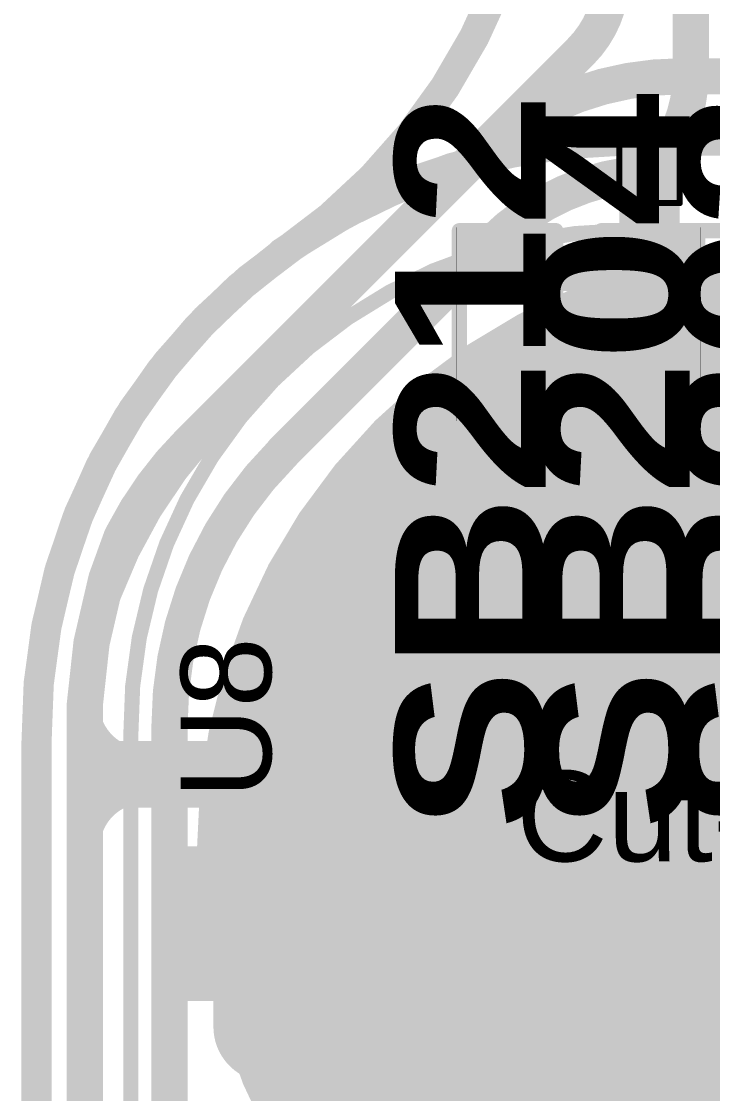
# Model space of a CAD drawing. Header units: inches. Extents: x -17 to 443, y -40 to 218.
# Drawn here: x 179.04 to 184.86, y 21.54 to 30.56 of the extents above; entities that cross this region are included whole.
import ezdxf

# ---------------------------------------------------------------- set-up
doc = ezdxf.new("R2010")
doc.units = ezdxf.units.IN
for name, color, linetype in [('Board Outline', 216, 'Continuous'), ('Bottom Layer', 5, 'Continuous'), ('Bottom Overlay', 54, 'Continuous'), ('Bottom Paste', 16, 'Continuous'), ('Bottom Solder', 6, 'Continuous'), ('Drill Drawing', 1, 'Continuous'), ('Fabrication', 76, 'Continuous'), ('Top Layer', 1, 'Continuous'), ('Top Overlay', 2, 'Continuous'), ('Top Paste', 8, 'Continuous'), ('Top Solder', 216, 'Continuous'), ('Via Holes', 16, 'Continuous')]:
    doc.layers.add(name, color=color, linetype=linetype)
doc.styles.add('Arial', font='', dxfattribs={"height": 0.2})
doc.styles.add('Arial Black_Bold', font='', dxfattribs={"height": 0.2})
doc.styles.get('Arial').set_extended_font_data('Arial')
doc.styles.get('Arial Black_Bold').set_extended_font_data('Arial Black', bold=True)

# ---------------------------------------------------------------- blocks, each defined once
blk = doc.blocks.new('SEMG_PAD_B_22')
at = {"layer": 'Bottom Layer'}
h = blk.add_hatch(color=5, dxfattribs=at)
edge = h.paths.add_edge_path()
edge.add_arc((2.794e-05, -9.98718602), 5.00000016, 0, 360)
at = {"layer": 'Bottom Paste'}
h = blk.add_hatch(color=16, dxfattribs=at)
edge = h.paths.add_edge_path()
edge.add_arc((2.794e-05, -9.98718602), 5.00000016, 0, 360)
at = {"layer": 'Bottom Solder'}
h = blk.add_hatch(color=6, dxfattribs=at)
edge = h.paths.add_edge_path()
edge.add_arc((2.794e-05, -9.98718602), 5.10160016, 0, 360)
at = {"layer": 'Bottom Overlay', "const_width": 0.127}
for points in [[(5.683262699999999, 10.96579468), (5.683262699999999, -10.96562958)], [(1.53071576, -15.21263658), (-1.53065988, -15.21263658)]]:
    blk.add_lwpolyline(points, dxfattribs=at)
blk.add_lwpolyline([(5.683262699999999, -10.9657134, -0.4142135623730934), (1.53071576, -15.21263658)], format="xyb", dxfattribs=at)
at = {"layer": 'Bottom Overlay', "const_width": 0.0635}
for points in [[(5.6515127, -10.96562958, 1), (5.715012699999999, -10.96562958, 1)], [(5.6515127, -10.9657134, 1), (5.715012699999999, -10.9657134, 1)], [(1.49896576, -15.21263658, 1), (1.56246576, -15.21263658, 1)], [(1.49896576, -15.21263658, 1), (1.56246576, -15.21263658, 1)]]:
    blk.add_lwpolyline(points, format="xyb", close=True, dxfattribs=at)
blk = doc.blocks.new('S______B______0402_56')
at = {"layer": 'Top Layer'}
for points in [[(-0.6985, -0.3175), (-0.6985, 0.3174999999999999), (-0.2413000000000001, 0.3175), (-0.2412999999999999, -0.3174999999999999)], [(0.2413000000000001, -0.3175), (0.2412999999999999, 0.3174999999999999), (0.6985, 0.3175), (0.6985, -0.3174999999999999)]]:
    blk.add_hatch(color=1, dxfattribs=at).paths.add_polyline_path(points)
at = {"layer": 'Top Paste'}
for points in [[(-0.6985, -0.3175), (-0.6985, 0.3174999999999999), (-0.2413000000000001, 0.3175), (-0.2412999999999999, -0.3174999999999999)], [(0.2413000000000001, -0.3175), (0.2412999999999999, 0.3174999999999999), (0.6985, 0.3175), (0.6985, -0.3174999999999999)]]:
    blk.add_hatch(color=8, dxfattribs=at).paths.add_polyline_path(points)
at = {"layer": 'Top Solder'}
for points in [[(-0.75350116, -0.3725011600000001), (-0.75350116, 0.3725011599999999), (-0.18629884, 0.3725011600000001), (-0.1862988399999999, -0.3725011599999999)], [(0.18629884, -0.3725011600000001), (0.1862988399999999, 0.3725011599999999), (0.75350116, 0.3725011600000001), (0.75350116, -0.3725011599999999)]]:
    blk.add_hatch(color=216, dxfattribs=at).paths.add_polyline_path(points)
at = {"layer": 'Top Overlay'}
for points, const_width in [([(0.7874, 0.4064), (-0.7874, 0.4064)], 0.127), ([(-0.7874, -0.40639746), (-0.7874, 0.4064)], 0.127), ([(0.78740254, -0.40640254), (0.7874, 0.4064)], 0.127), ([(0.78740254, -0.40640254), (-0.7874, -0.40639746)], 0.127), ([(0.8128, -0.4317974599999999), (-0.8128, -0.4317974599999999)], 0.0032258)]:
    blk.add_lwpolyline(points, dxfattribs=dict(at, const_width=const_width))
for points, const_width in [([(-0.8191499999999999, 0.4064, 1), (-0.7556499999999999, 0.4064, 1)], 0.0635), ([(-0.8191499999999999, 0.4064, 1), (-0.7556499999999999, 0.4064, 1)], 0.0635), ([(0.7556499999999999, 0.4064, 1), (0.8191499999999999, 0.4064, 1)], 0.0635), ([(0.7556499999999999, 0.4064, 1), (0.8191499999999999, 0.4064, 1)], 0.0635), ([(-0.8191499999999999, -0.40639746, 1), (-0.7556499999999999, -0.40639746, 1)], 0.0635), ([(-0.8191499999999999, -0.40639746, 1), (-0.7556499999999999, -0.40639746, 1)], 0.0635), ([(0.75565254, -0.40640254, 1), (0.8191525399999998, -0.40640254, 1)], 0.0635), ([(0.75565254, -0.40640254, 1), (0.8191525399999998, -0.40640254, 1)], 0.0635), ([(-0.81360518, -0.4317974599999999, 1), (-0.8119948199999999, -0.4317974599999999, 1)], 0.0016129), ([(0.8119948199999999, -0.4317974599999999, 1), (0.81360518, -0.4317974599999999, 1)], 0.0016129)]:
    blk.add_lwpolyline(points, format="xyb", close=True, dxfattribs=dict(at, const_width=const_width))
blk = doc.blocks.new('SOT_23_5_81')
at = {"layer": 'Top Layer'}
for points in [[(-1.85000011, 1.25000004), (-0.74999977, 1.25000004), (-0.74999977, 0.65000124), (-1.85000011, 0.65000124)], [(0.74999977, 1.25000004), (1.85000011, 1.25000004), (1.85000011, 0.65000124), (0.74999977, 0.65000124)], [(-1.85000011, 0.2999994), (-0.74999977, 0.2999994), (-0.74999977, -0.2999994), (-1.85000011, -0.2999994)], [(-1.85000011, -0.65000124), (-0.74999977, -0.65000124), (-0.74999977, -1.25000004), (-1.85000011, -1.25000004)], [(0.74999977, -0.65000124), (1.85000011, -0.65000124), (1.85000011, -1.25000004), (0.74999977, -1.25000004)]]:
    blk.add_hatch(color=1, dxfattribs=at).paths.add_polyline_path(points)
at = {"layer": 'Top Paste'}
for points in [[(-1.85000011, 1.25000004), (-0.74999977, 1.25000004), (-0.74999977, 0.65000124), (-1.85000011, 0.65000124)], [(0.74999977, 1.25000004), (1.85000011, 1.25000004), (1.85000011, 0.65000124), (0.74999977, 0.65000124)], [(-1.85000011, 0.2999994), (-0.74999977, 0.2999994), (-0.74999977, -0.2999994), (-1.85000011, -0.2999994)], [(-1.85000011, -0.65000124), (-0.74999977, -0.65000124), (-0.74999977, -1.25000004), (-1.85000011, -1.25000004)], [(0.74999977, -0.65000124), (1.85000011, -0.65000124), (1.85000011, -1.25000004), (0.74999977, -1.25000004)]]:
    blk.add_hatch(color=8, dxfattribs=at).paths.add_polyline_path(points)
at = {"layer": 'Top Solder'}
for points in [[(-1.95160011, 1.35160004), (-0.6483997699999999, 1.35160004), (-0.6483997699999999, 0.54840124), (-1.95160011, 0.54840124)], [(0.6483997699999999, 1.35160004), (1.95160011, 1.35160004), (1.95160011, 0.54840124), (0.6483997699999999, 0.54840124)], [(-1.95160011, 0.4015993999999999), (-0.6483997699999999, 0.4015993999999999), (-0.6483997699999999, -0.4015993999999999), (-1.95160011, -0.4015993999999999)], [(-1.95160011, -0.54840124), (-0.6483997699999999, -0.54840124), (-0.6483997699999999, -1.35160004), (-1.95160011, -1.35160004)], [(0.6483997699999999, -0.54840124), (1.95160011, -0.54840124), (1.95160011, -1.35160004), (0.6483997699999999, -1.35160004)]]:
    blk.add_hatch(color=216, dxfattribs=at).paths.add_polyline_path(points)
at = {"layer": 'Top Overlay', "const_width": 0.127}
for points in [[(-0.87900256, 1.4986), (-0.87900256, 1.3986002)], [(-0.87900256, 1.4986), (0.8735949, 1.4986)], [(0.8735949, 1.4986), (0.8735974400000001, 1.3986002)], [(-2.1336, 1.0668), (-2.1336, 0.8128)], [(-2.1336, 1.0668), (-2.0066, 0.9397999999999999)], [(-2.0066, 0.9397999999999999), (-2.1336, 0.8128)], [(0.88000078, 0.43999912), (0.8800033199999999, -0.41800018)], [(-0.87900256, -1.3986002), (-0.87900256, -1.4986)], [(0.8735974400000001, -1.3986002), (0.8735949, -1.4986)], [(-0.87900256, -1.4986), (0.8735949, -1.4986)]]:
    blk.add_lwpolyline(points, dxfattribs=at)
at = {"layer": 'Top Overlay', "const_width": 0.0635}
for points in [[(-0.9107525599999998, 1.4986, 1), (-0.8472525599999999, 1.4986, 1)], [(-0.9107525599999998, 1.4986, 1), (-0.8472525599999999, 1.4986, 1)], [(0.8418448999999999, 1.4986, 1), (0.9053449, 1.4986, 1)], [(0.8418448999999999, 1.4986, 1), (0.9053449, 1.4986, 1)], [(-0.9107525599999998, 1.3986002, 1), (-0.8472525599999999, 1.3986002, 1)], [(0.84184744, 1.3986002, 1), (0.9053474399999999, 1.3986002, 1)], [(-2.16535, 1.0668, 1), (-2.10185, 1.0668, 1)], [(-2.16535, 1.0668, 1), (-2.10185, 1.0668, 1)], [(-2.03835, 0.9397999999999999, 1), (-1.97485, 0.9397999999999999, 1)], [(-2.03835, 0.9397999999999999, 1), (-1.97485, 0.9397999999999999, 1)], [(-2.16535, 0.8128, 1), (-2.10185, 0.8128, 1)], [(-2.16535, 0.8128, 1), (-2.10185, 0.8128, 1)], [(0.84825078, 0.43999912, 1), (0.91175078, 0.43999912, 1)], [(0.8482533200000001, -0.41800018, 1), (0.9117533199999999, -0.41800018, 1)], [(-0.9107525599999998, -1.3986002, 1), (-0.8472525599999999, -1.3986002, 1)], [(0.84184744, -1.3986002, 1), (0.9053474399999999, -1.3986002, 1)], [(-0.9107525599999998, -1.4986, 1), (-0.8472525599999999, -1.4986, 1)], [(-0.9107525599999998, -1.4986, 1), (-0.8472525599999999, -1.4986, 1)], [(0.8418448999999999, -1.4986, 1), (0.9053449, -1.4986, 1)], [(0.8418448999999999, -1.4986, 1), (0.9053449, -1.4986, 1)]]:
    blk.add_lwpolyline(points, format="xyb", close=True, dxfattribs=at)
blk = doc.blocks.new('S______B______0402_133')
at = {"layer": 'Top Layer'}
for points in [[(-0.6985, -0.3175), (-0.6985, 0.3175), (-0.2412999999999999, 0.3175), (-0.2413, -0.3175)], [(0.2412999999999999, -0.3175), (0.2413, 0.3175), (0.6985, 0.3175), (0.6985, -0.3175)]]:
    blk.add_hatch(color=1, dxfattribs=at).paths.add_polyline_path(points)
at = {"layer": 'Top Paste'}
for points in [[(-0.6985, -0.3175), (-0.6985, 0.3175), (-0.2412999999999999, 0.3175), (-0.2413, -0.3175)], [(0.2412999999999999, -0.3175), (0.2413, 0.3175), (0.6985, 0.3175), (0.6985, -0.3175)]]:
    blk.add_hatch(color=8, dxfattribs=at).paths.add_polyline_path(points)
at = {"layer": 'Top Solder'}
for points in [[(-0.75350116, -0.37250116), (-0.75350116, 0.37250116), (-0.1862988399999999, 0.37250116), (-0.18629884, -0.37250116)], [(0.1862988399999999, -0.37250116), (0.18629884, 0.37250116), (0.75350116, 0.37250116), (0.75350116, -0.37250116)]]:
    blk.add_hatch(color=216, dxfattribs=at).paths.add_polyline_path(points)
at = {"layer": 'Top Overlay'}
for points, const_width in [([(-0.7874, 0.4064), (0.7874, 0.4064)], 0.127), ([(-0.7874, 0.4064), (-0.7874, -0.4064)], 0.127), ([(0.7874, 0.4064), (0.7874, -0.4064)], 0.127), ([(-0.7874, -0.4064), (0.7874, -0.4064)], 0.127), ([(-0.8128, -0.4318), (0.8128, -0.4318)], 0.0032258)]:
    blk.add_lwpolyline(points, dxfattribs=dict(at, const_width=const_width))
for points, const_width in [([(-0.8191499999999999, 0.4064, 1), (-0.7556499999999999, 0.4064, 1)], 0.0635), ([(-0.8191499999999999, 0.4064, 1), (-0.7556499999999999, 0.4064, 1)], 0.0635), ([(0.7556499999999999, 0.4064, 1), (0.8191499999999999, 0.4064, 1)], 0.0635), ([(0.7556499999999999, 0.4064, 1), (0.8191499999999999, 0.4064, 1)], 0.0635), ([(-0.8191499999999999, -0.4064, 1), (-0.7556499999999999, -0.4064, 1)], 0.0635), ([(-0.8191499999999999, -0.4064, 1), (-0.7556499999999999, -0.4064, 1)], 0.0635), ([(0.7556499999999999, -0.4064, 1), (0.8191499999999999, -0.4064, 1)], 0.0635), ([(0.7556499999999999, -0.4064, 1), (0.8191499999999999, -0.4064, 1)], 0.0635), ([(-0.81360518, -0.4318, 1), (-0.8119948199999999, -0.4318, 1)], 0.0016129), ([(0.8119948199999999, -0.4318, 1), (0.81360518, -0.4318, 1)], 0.0016129)]:
    blk.add_lwpolyline(points, format="xyb", close=True, dxfattribs=dict(at, const_width=const_width))
blk = doc.blocks.new('C___0603_249')
at = {"layer": 'Top Layer'}
for points in [[(-0.3809999999999999, 0.4445), (-0.3809999999999999, -0.4445), (-1.143, -0.4445), (-1.143, 0.4445)], [(1.143, 0.4445), (1.143, -0.4445), (0.3809999999999999, -0.4445), (0.3809999999999999, 0.4445)]]:
    blk.add_hatch(color=1, dxfattribs=at).paths.add_polyline_path(points)
at = {"layer": 'Top Paste'}
for points in [[(-0.3809999999999999, 0.4445), (-0.3809999999999999, -0.4445), (-1.143, -0.4445), (-1.143, 0.4445)], [(1.143, 0.4445), (1.143, -0.4445), (0.3809999999999999, -0.4445), (0.3809999999999999, 0.4445)]]:
    blk.add_hatch(color=8, dxfattribs=at).paths.add_polyline_path(points)
at = {"layer": 'Top Solder'}
for points in [[(-0.3210001199999999, 0.50449988), (-0.3210001199999999, -0.50449988), (-1.20299988, -0.50449988), (-1.20299988, 0.50449988)], [(1.20299988, 0.50449988), (1.20299988, -0.50449988), (0.3210001199999999, -0.50449988), (0.3210001199999999, 0.50449988)]]:
    blk.add_hatch(color=216, dxfattribs=at).paths.add_polyline_path(points)
at = {"layer": 'Top Overlay', "const_width": 0.127}
for points in [[(-0.4571999999999999, 0.5334), (-1.2446, 0.5334)], [(-1.2446, -0.5334), (-1.2446, 0.5334)], [(1.2446, 0.5334), (0.4571999999999999, 0.5334)], [(1.2446, -0.5334), (1.2446, 0.5334)], [(-0.4571999999999999, -0.5334), (-1.2446, -0.5334)], [(1.2446, -0.5334), (0.4571999999999999, -0.5334)]]:
    blk.add_lwpolyline(points, dxfattribs=at)
at = {"layer": 'Top Overlay', "const_width": 0.0635}
for points in [[(-1.27635, 0.5334, 1), (-1.21285, 0.5334, 1)], [(-1.27635, 0.5334, 1), (-1.21285, 0.5334, 1)], [(-0.4889499999999999, 0.5334, 1), (-0.42545, 0.5334, 1)], [(0.42545, 0.5334, 1), (0.4889499999999999, 0.5334, 1)], [(1.21285, 0.5334, 1), (1.27635, 0.5334, 1)], [(1.21285, 0.5334, 1), (1.27635, 0.5334, 1)], [(-1.27635, -0.5334, 1), (-1.21285, -0.5334, 1)], [(-1.27635, -0.5334, 1), (-1.21285, -0.5334, 1)], [(-0.4889499999999999, -0.5334, 1), (-0.42545, -0.5334, 1)], [(0.42545, -0.5334, 1), (0.4889499999999999, -0.5334, 1)], [(1.21285, -0.5334, 1), (1.27635, -0.5334, 1)], [(1.21285, -0.5334, 1), (1.27635, -0.5334, 1)]]:
    blk.add_lwpolyline(points, format="xyb", close=True, dxfattribs=at)

msp = doc.modelspace()

# ---------------------------------------------------------------- hatches: boundary and pattern name
at = {"layer": 'Bottom Layer'}
h = msp.add_hatch(color=5, dxfattribs=at)
edge = h.paths.add_edge_path()
edge.add_arc((184.33071592, 29.28749794), 0.2999994, 0, 360)
at = {"layer": 'Top Layer'}
h = msp.add_hatch(color=1, dxfattribs=at)
edge = h.paths.add_edge_path()
edge.add_arc((184.33071592, 29.28749794), 0.2999994, 0, 360)
for points in [[(179.69641734, 23.94310934), (182.85495814, 23.94310934), (182.85495814, 24.50404294), (179.69641734, 24.50404294)], [(182.4100365, 22.41749644), (183.3884191, 22.41749644), (183.3884191, 24.17687316), (182.4100365, 24.17687316)]]:
    msp.add_hatch(color=1, dxfattribs=at).paths.add_polyline_path(points)
at = {"layer": 'Via Holes'}
h = msp.add_hatch(color=7, dxfattribs=at)
edge = h.paths.add_edge_path()
edge.add_arc((184.33071592, 29.28749794), 0.1499997, 0, 360)

# ---------------------------------------------------------------- linework, layer by layer
at = {"layer": 'Board Outline', "const_width": 0.127}
for points in [[(183.41629306, 32.79240076, -0.2500687460615742), (181.24771726, 28.61525138)], [(179.16851644, 24.50404294, -0.2441754300213252), (181.24624406, 28.61729608)]]:
    msp.add_lwpolyline(points, format="xyb", dxfattribs=at)
at = {"layer": 'Board Outline', "const_width": 0.0635}
for points in [[(181.21449406, 28.61729608, 1), (181.27799406, 28.61729608, 1)], [(181.21596726, 28.61525138, 1), (181.27946726, 28.61525138, 1)], [(179.13676644, 24.50404294, 1), (179.20026644, 24.50404294, 1)], [(179.13676644, 24.50404294, 1), (179.20026644, 24.50404294, 1)]]:
    msp.add_lwpolyline(points, format="xyb", close=True, dxfattribs=at)
at = {"layer": 'Board Outline', "const_width": 0.127}
msp.add_lwpolyline([(179.16835642, 2.64838688), (179.16851644, 24.50404294)], dxfattribs=at)
at = {"layer": 'Bottom Layer', "const_width": 0.3048}
for points in [[(184.67707286, 30.12367864), (184.67707286, 52.65259218)], [(183.10996906, 29.66875956), (183.7503056, 30.3090961)], [(180.46053824, 27.01933128), (183.10996906, 29.66875956)], [(181.24002868, 26.9324709), (183.00739878, 28.699841)], [(179.75601336, 25.86770036), (179.88371694, 26.2197342)], [(179.88371694, 26.21973674), (179.88372202, 26.21974944)], [(179.88371694, 26.2197342), (179.88371948, 26.21974182)], [(179.88371694, 26.2197342), (179.88371694, 26.21973674)], [(179.63141366, 25.33132856), (179.75601336, 25.86770036)], [(179.57490374, 24.81259452), (179.63141366, 25.33132856)], [(179.57490374, 16.76696672), (179.57490374, 24.81259452)], [(180.28778776, 24.63184304), (180.2877903, 24.63008282)], [(180.2877903, 19.22759426), (180.2877903, 24.63008282)]]:
    msp.add_lwpolyline(points, dxfattribs=at)
for points in [[(184.01100104, 30.93847, -0.1986519672604135), (183.75093552, 30.30972602)], [(183.75093552, 30.30972602, -0.0002505017111884), (183.7503056, 30.3090961)], [(184.67707286, 30.12367864, -0.1989122940299104), (184.33071592, 29.28749794)], [(183.00739878, 28.699841, -0.1858357032481405), (184.33071592, 29.28749794)], [(179.89237326, 26.23688174, -0.0787739673636043), (180.46000484, 27.01879788)], [(180.46000484, 27.01879788, -6.11201033476e-05), (180.46053824, 27.01933128)], [(180.28778776, 24.63184304, -0.1989795431283382), (181.24002868, 26.92990804)], [(179.88372456, 26.21974944, -0.0015550811908694), (179.89237326, 26.23688174)]]:
    msp.add_lwpolyline(points, format="xyb", dxfattribs=at)
at = {"layer": 'Bottom Layer', "const_width": 0.1524}
for points in [[(183.6741056, 30.3090961, 1), (183.8265056, 30.3090961, 1)], [(183.6741056, 30.3090961, 1), (183.8265056, 30.3090961, 1)], [(183.67473552, 30.30972602, 1), (183.82713552, 30.30972602, 1)], [(183.67473552, 30.30972602, 1), (183.82713552, 30.30972602, 1)], [(184.60087286, 30.12367864, 1), (184.75327286, 30.12367864, 1)], [(184.60087286, 30.12367864, 1), (184.75327286, 30.12367864, 1)], [(183.03376906, 29.66875956, 1), (183.18616906, 29.66875956, 1)], [(183.03376906, 29.66875956, 1), (183.18616906, 29.66875956, 1)], [(184.25451592, 29.28749794, 1), (184.40691592, 29.28749794, 1)], [(184.25451592, 29.28749794, 1), (184.40691592, 29.28749794, 1)], [(182.93119878, 28.699841, 1), (183.08359878, 28.699841, 1)], [(182.93119878, 28.699841, 1), (183.08359878, 28.699841, 1)], [(180.38380484, 27.01879788, 1), (180.53620484, 27.01879788, 1)], [(180.38380484, 27.01879788, 1), (180.53620484, 27.01879788, 1)], [(180.38433824, 27.01933128, 1), (180.53673824, 27.01933128, 1)], [(180.38433824, 27.01933128, 1), (180.53673824, 27.01933128, 1)], [(181.16382868, 26.9324709, 1), (181.31622868, 26.9324709, 1)], [(181.16382868, 26.92990804, 1), (181.31622868, 26.92990804, 1)], [(179.80751694, 26.21973674, 1), (179.95991694, 26.21973674, 1)], [(179.80751694, 26.21973674, 1), (179.95991694, 26.21973674, 1)], [(179.80751694, 26.2197342, 1), (179.95991694, 26.2197342, 1)], [(179.80751694, 26.2197342, 1), (179.95991694, 26.2197342, 1)], [(179.80751694, 26.2197342, 1), (179.95991694, 26.2197342, 1)], [(179.80751948, 26.21974182, 1), (179.95991948, 26.21974182, 1)], [(179.80752202, 26.21974944, 1), (179.95992202, 26.21974944, 1)], [(179.80752456, 26.21974944, 1), (179.95992456, 26.21974944, 1)], [(179.81617326, 26.23688174, 1), (179.96857326, 26.23688174, 1)], [(179.81617326, 26.23688174, 1), (179.96857326, 26.23688174, 1)], [(179.67981336, 25.86770036, 1), (179.83221336, 25.86770036, 1)], [(179.67981336, 25.86770036, 1), (179.83221336, 25.86770036, 1)], [(179.55521366, 25.33132856, 1), (179.70761366, 25.33132856, 1)], [(179.55521366, 25.33132856, 1), (179.70761366, 25.33132856, 1)], [(179.49870374, 24.81259452, 1), (179.65110374, 24.81259452, 1)], [(179.49870374, 24.81259452, 1), (179.65110374, 24.81259452, 1)], [(180.21158776, 24.63184304, 1), (180.36398776, 24.63184304, 1)], [(180.21158776, 24.63184304, 1), (180.36398776, 24.63184304, 1)], [(180.2115903, 24.63008282, 1), (180.3639903, 24.63008282, 1)], [(180.2115903, 24.63008282, 1), (180.3639903, 24.63008282, 1)]]:
    msp.add_lwpolyline(points, format="xyb", close=True, dxfattribs=at)
at = {"layer": 'Drill Drawing', "const_width": 0.0508}
for points in [[(184.07671592, 29.54149794), (184.58471592, 29.54149794)], [(184.07671592, 29.03349794), (184.07671592, 29.54149794)], [(184.58471592, 29.03349794), (184.58471592, 29.54149794)], [(184.07671592, 29.03349794), (184.58471592, 29.03349794)]]:
    msp.add_lwpolyline(points, dxfattribs=at)
at = {"layer": 'Drill Drawing', "const_width": 0.0254}
for points in [[(184.06401592, 29.54149794, 1), (184.08941592, 29.54149794, 1)], [(184.06401592, 29.54149794, 1), (184.08941592, 29.54149794, 1)], [(184.57201592, 29.54149794, 1), (184.59741592, 29.54149794, 1)], [(184.57201592, 29.54149794, 1), (184.59741592, 29.54149794, 1)], [(184.06401592, 29.03349794, 1), (184.08941592, 29.03349794, 1)], [(184.06401592, 29.03349794, 1), (184.08941592, 29.03349794, 1)], [(184.57201592, 29.03349794, 1), (184.59741592, 29.03349794, 1)], [(184.57201592, 29.03349794, 1), (184.59741592, 29.03349794, 1)]]:
    msp.add_lwpolyline(points, format="xyb", close=True, dxfattribs=at)
at = {"layer": 'Fabrication', "const_width": 0.254}
for points in [[(183.41629306, 32.79240076, -0.2500687460615742), (181.24771726, 28.61525138)], [(179.16832086, 24.50397436, -0.414213562373093), (184.11182888, 29.55983674)], [(181.2388552, 28.61523868, -0.1546127337349249), (184.1074677, 29.5596056)], [(179.16851644, 24.50404294, -0.2441754300213252), (181.24624406, 28.61729608)]]:
    msp.add_lwpolyline(points, format="xyb", dxfattribs=at)
for points in [[(184.1074677, 29.5596056), (187.18682146, 29.5596056)], [(184.11182888, 29.55983674), (187.19118264, 29.55983674)], [(179.16835642, 2.64838688), (179.16851644, 24.50404294)]]:
    msp.add_lwpolyline(points, dxfattribs=at)
at = {"layer": 'Fabrication'}
for points, const_width in [([(184.0439677, 29.5596056, 1), (184.1709677, 29.5596056, 1)], 0.127), ([(184.0439677, 29.5596056, 1), (184.1709677, 29.5596056, 1)], 0.127), ([(184.04832888, 29.55983674, 1), (184.17532888, 29.55983674, 1)], 0.127), ([(184.04832888, 29.55983674, 1), (184.17532888, 29.55983674, 1)], 0.127), ([(181.1753552, 28.61523868, 1), (181.3023552, 28.61523868, 1)], 0.127), ([(181.18274406, 28.61729608, 1), (181.30974406, 28.61729608, 1)], 0.127), ([(181.18421726, 28.61525138, 1), (181.31121726, 28.61525138, 1)], 0.127), ([(190.64527784, 23.57619872, 1), (180.64527752, 23.57619872, 1)], 0.254), ([(179.10482086, 24.50397436, 1), (179.23182086, 24.50397436, 1)], 0.127), ([(179.10501644, 24.50404294, 1), (179.23201644, 24.50404294, 1)], 0.127), ([(179.10501644, 24.50404294, 1), (179.23201644, 24.50404294, 1)], 0.127), ([(180.58177752, 23.57619872, 1), (180.70877752, 23.57619872, 1)], 0.127)]:
    msp.add_lwpolyline(points, format="xyb", close=True, dxfattribs=dict(at, const_width=const_width))
at = {"layer": 'Top Layer'}
for points, const_width in [([(182.79755668, 29.35634972, -0.198912367379658), (184.59360846, 30.10029794)], 0.3048), ([(184.33071592, 27.54429848, -0.1989123479952574), (185.04438734, 25.82134282)], 0.3048), ([(179.7313779, 25.75161982, -0.094339771427845), (180.5524837, 27.11127674)], 0.3048), ([(179.72109852, 25.71740094, -0.029330623169967), (179.7313779, 25.75161982)], 0.3048), ([(179.62949342, 25.31371112, -0.029148135961467), (179.63545226, 25.34871486)], 0.3048), ([(183.13334976, 25.05978986, -0.4142135623730951), (182.31256908, 24.23900918)], 0.508), ([(179.57489358, 24.79593212, -0.02713053692276), (179.57668682, 24.82893688)], 0.3048), ([(179.57489358, 24.6403622, -0.002711856999951), (179.57300128, 24.64573684)], 0.3048), ([(179.8250023, 24.3524913, -0.1879201885850134), (179.57489358, 24.6403622)], 0.3048), ([(179.57489358, 24.557863, -0.0010018110796041), (179.57487072, 24.55941494)], 0.3048), ([(179.9620988, 24.17687824, -0.409476215934279), (179.57489358, 24.55786046)], 0.3048), ([(183.05715484, 24.55861738, -0.001001811079604), (183.05713198, 24.55706544)], 0.3048), ([(181.83485858, 24.21244332, -0.0740015221103753), (182.07385988, 24.1768757)], 0.508), ([(182.07385988, 24.1768757, -0.3300938599748834), (182.65563926, 23.39166264)], 0.508), ([(182.66398062, 24.1768757, -0.269513567605686), (183.05713198, 23.94835698)], 0.3048), ([(179.57829718, 23.77967304, -0.190729243625743), (179.8302982, 24.07291858)], 0.3048), ([(182.77632736, 24.12292102, -0.1907292436257429), (183.02832838, 23.82967548)], 0.3048), ([(183.05713198, 23.94835698, -0.1301684832040122), (183.1164359, 23.72442042)], 0.3048), ([(183.1344445, 23.39190648, -0.4142135623730951), (182.7100359, 22.96749788)], 0.508), ([(181.1208341, 21.7859991, -0.4142135623730951), (180.81003462, 22.09679858)], 0.3048)]:
    msp.add_lwpolyline(points, format="xyb", dxfattribs=dict(at, const_width=const_width))
for points, const_width in [([(184.59360846, 30.10029794), (187.45890372, 30.10029794)], 0.3048), ([(184.33071592, 28.56029848), (184.33071592, 29.28749794)], 0.508), ([(180.55248624, 27.11127928), (182.79755668, 29.35634972)], 0.3048), ([(183.1344445, 28.48409848), (184.33071592, 28.48409848)], 0.3809999999999999), ([(183.1344445, 23.39190648), (183.1344445, 27.4958175)], 0.508), ([(183.08459954, 27.41866246), (183.08459954, 27.54429848)], 0.3048), ([(179.63545226, 25.34871486), (179.72075308, 25.71592266)], 0.3048), ([(179.72075308, 25.71592266), (179.72109852, 25.71740094)], 0.3048), ([(183.13334976, 25.05978986), (183.13334976, 25.52091924)], 0.508), ([(179.57668428, 24.82893688), (179.62949342, 25.31371112)], 0.3048), ([(179.57489358, 24.557863), (179.57489358, 24.79716402)], 0.3048), ([(179.57489358, 24.6403622), (179.57489358, 24.79593212)], 0.3048), ([(179.57489358, 24.557863), (179.57489358, 24.6403622)], 0.3048), ([(179.57489358, 24.55786046), (179.57489358, 24.557863)], 0.3048), ([(179.57489358, 23.84043746), (179.57489358, 24.55786046)], 0.3048), ([(183.05713198, 24.5570629), (183.05713198, 24.55706544)], 0.3048), ([(183.05713198, 23.94835698), (183.05713198, 24.5570629)], 0.3048), ([(181.3737292, 24.21244332), (181.83485858, 24.21244332)], 0.508), ([(182.12628294, 24.23900918), (182.31256908, 24.23900918)], 0.508), ([(179.5748377, 16.76696672), (179.57489104, 24.14272032)], 0.3048), ([(179.8556982, 24.12371858), (180.10008938, 24.1840385)], 0.3048), ([(180.10009192, 24.1840385), (181.27568774, 24.1768757)], 0.3048), ([(181.27568774, 24.1768757), (182.07385988, 24.1768757)], 0.3048), ([(182.07385988, 24.1768757), (182.5577248, 24.1768757)], 0.3048), ([(182.53193618, 24.18324094), (182.5577248, 24.1768757)], 0.3048), ([(182.5577248, 24.1768757), (182.63858062, 24.1768757)], 0.3048), ([(182.5577248, 24.1768757), (182.77632736, 24.12292102)], 0.3048), ([(183.05713198, 23.8396399), (183.05713198, 23.94835698)], 0.3048), ([(182.65563926, 23.2053765), (182.65563926, 23.39166264)], 0.508), ([(180.81003462, 22.09679858), (180.81003462, 22.96749788)], 0.3048), ([(181.1208341, 21.7859991), (184.10458988, 21.7859991)], 0.3048)]:
    msp.add_lwpolyline(points, dxfattribs=dict(at, const_width=const_width))
for points, const_width in [([(184.51740846, 30.10029794, 1), (184.66980846, 30.10029794, 1)], 0.1524), ([(184.51740846, 30.10029794, 1), (184.66980846, 30.10029794, 1)], 0.1524), ([(184.20371592, 29.28749794, 1), (184.45771592, 29.28749794, 1)], 0.254), ([(182.72135668, 29.35634972, 1), (182.87375668, 29.35634972, 1)], 0.1524), ([(182.72135668, 29.35634972, 1), (182.87375668, 29.35634972, 1)], 0.1524), ([(184.20371592, 28.56029848, 1), (184.45771592, 28.56029848, 1)], 0.254), ([(183.0391945, 28.48409848, 1), (183.2296945, 28.48409848, 1)], 0.1905), ([(184.23546592, 28.48409848, 1), (184.42596592, 28.48409848, 1)], 0.1905), ([(183.0074445, 27.4958175, 1), (183.2614445, 27.4958175, 1)], 0.254), ([(183.00839954, 27.54429848, 1), (183.16079954, 27.54429848, 1)], 0.1524), ([(184.25451592, 27.54429848, 1), (184.40691592, 27.54429848, 1)], 0.1524), ([(183.00839954, 27.41866246, 1), (183.16079954, 27.41866246, 1)], 0.1524), ([(180.4762837, 27.11127674, 1), (180.6286837, 27.11127674, 1)], 0.1524), ([(180.47628624, 27.11127928, 1), (180.62868624, 27.11127928, 1)], 0.1524), ([(179.64455308, 25.71592266, 1), (179.79695308, 25.71592266, 1)], 0.1524), ([(179.64455308, 25.71592266, 1), (179.79695308, 25.71592266, 1)], 0.1524), ([(179.64489852, 25.71740094, 1), (179.79729852, 25.71740094, 1)], 0.1524), ([(179.64489852, 25.71740094, 1), (179.79729852, 25.71740094, 1)], 0.1524), ([(179.6551779, 25.75161982, 1), (179.8075779, 25.75161982, 1)], 0.1524), ([(179.6551779, 25.75161982, 1), (179.8075779, 25.75161982, 1)], 0.1524), ([(183.00634976, 25.52091924, 1), (183.26034976, 25.52091924, 1)], 0.254), ([(179.55329342, 25.31371112, 1), (179.70569342, 25.31371112, 1)], 0.1524), ([(179.55329342, 25.31371112, 1), (179.70569342, 25.31371112, 1)], 0.1524), ([(179.55925226, 25.34871486, 1), (179.71165226, 25.34871486, 1)], 0.1524), ([(179.55925226, 25.34871486, 1), (179.71165226, 25.34871486, 1)], 0.1524), ([(183.00634976, 25.05978986, 1), (183.26034976, 25.05978986, 1)], 0.254), ([(183.00634976, 25.05978986, 1), (183.26034976, 25.05978986, 1)], 0.254), ([(179.49869358, 24.79716402, 1), (179.65109358, 24.79716402, 1)], 0.1524), ([(179.49869358, 24.79593212, 1), (179.65109358, 24.79593212, 1)], 0.1524), ([(179.49869358, 24.79593212, 1), (179.65109358, 24.79593212, 1)], 0.1524), ([(179.50048428, 24.82893688, 1), (179.65288428, 24.82893688, 1)], 0.1524), ([(179.50048682, 24.82893688, 1), (179.65288682, 24.82893688, 1)], 0.1524), ([(179.49680128, 24.64573684, 1), (179.64920128, 24.64573684, 1)], 0.1524), ([(179.49869358, 24.6403622, 1), (179.65109358, 24.6403622, 1)], 0.1524), ([(179.49869358, 24.6403622, 1), (179.65109358, 24.6403622, 1)], 0.1524), ([(179.49869358, 24.6403622, 1), (179.65109358, 24.6403622, 1)], 0.1524), ([(179.49869358, 24.6403622, 1), (179.65109358, 24.6403622, 1)], 0.1524), ([(179.49867072, 24.55941494, 1), (179.65107072, 24.55941494, 1)], 0.1524), ([(179.49869358, 24.557863, 1), (179.65109358, 24.557863, 1)], 0.1524), ([(179.49869358, 24.557863, 1), (179.65109358, 24.557863, 1)], 0.1524), ([(179.49869358, 24.557863, 1), (179.65109358, 24.557863, 1)], 0.1524), ([(179.49869358, 24.557863, 1), (179.65109358, 24.557863, 1)], 0.1524), ([(179.49869358, 24.55786046, 1), (179.65109358, 24.55786046, 1)], 0.1524), ([(179.49869358, 24.55786046, 1), (179.65109358, 24.55786046, 1)], 0.1524), ([(179.49869358, 24.55786046, 1), (179.65109358, 24.55786046, 1)], 0.1524), ([(182.98093198, 24.55706544, 1), (183.13333198, 24.55706544, 1)], 0.1524), ([(182.98093198, 24.55706544, 1), (183.13333198, 24.55706544, 1)], 0.1524), ([(182.98093198, 24.5570629, 1), (183.13333198, 24.5570629, 1)], 0.1524), ([(182.98093198, 24.5570629, 1), (183.13333198, 24.5570629, 1)], 0.1524), ([(182.98095484, 24.55861738, 1), (183.13335484, 24.55861738, 1)], 0.1524), ([(179.7488023, 24.3524913, 1), (179.9012023, 24.3524913, 1)], 0.1524), ([(181.2467292, 24.21244332, 1), (181.5007292, 24.21244332, 1)], 0.254), ([(181.70785858, 24.21244332, 1), (181.96185858, 24.21244332, 1)], 0.254), ([(181.70785858, 24.21244332, 1), (181.96185858, 24.21244332, 1)], 0.254), ([(181.99928294, 24.23900918, 1), (182.25328294, 24.23900918, 1)], 0.254), ([(182.18556908, 24.23900918, 1), (182.43956908, 24.23900918, 1)], 0.254), ([(182.18556908, 24.23900918, 1), (182.43956908, 24.23900918, 1)], 0.254), ([(181.94685988, 24.1768757, 1), (182.20085988, 24.1768757, 1)], 0.254), ([(181.94685988, 24.1768757, 1), (182.20085988, 24.1768757, 1)], 0.254), ([(179.49869104, 24.14272032, 1), (179.65109104, 24.14272032, 1)], 0.1524), ([(179.8858988, 24.17687824, 1), (180.0382988, 24.17687824, 1)], 0.1524), ([(180.02388938, 24.1840385, 1), (180.17628938, 24.1840385, 1)], 0.1524), ([(180.02389192, 24.1840385, 1), (180.17629192, 24.1840385, 1)], 0.1524), ([(181.19948774, 24.1768757, 1), (181.35188774, 24.1768757, 1)], 0.1524), ([(181.19948774, 24.1768757, 1), (181.35188774, 24.1768757, 1)], 0.1524), ([(181.99765988, 24.1768757, 1), (182.15005988, 24.1768757, 1)], 0.1524), ([(181.99765988, 24.1768757, 1), (182.15005988, 24.1768757, 1)], 0.1524), ([(182.45573618, 24.18324094, 1), (182.60813618, 24.18324094, 1)], 0.1524), ([(182.4815248, 24.1768757, 1), (182.6339248, 24.1768757, 1)], 0.1524), ([(182.4815248, 24.1768757, 1), (182.6339248, 24.1768757, 1)], 0.1524), ([(182.4815248, 24.1768757, 1), (182.6339248, 24.1768757, 1)], 0.1524), ([(182.4815248, 24.1768757, 1), (182.6339248, 24.1768757, 1)], 0.1524), ([(182.56238062, 24.1768757, 1), (182.71478062, 24.1768757, 1)], 0.1524), ([(182.58778062, 24.1768757, 1), (182.74018062, 24.1768757, 1)], 0.1524), ([(179.7540982, 24.07291858, 1), (179.9064982, 24.07291858, 1)], 0.1524), ([(179.7794982, 24.12371858, 1), (179.9318982, 24.12371858, 1)], 0.1524), ([(182.70012736, 24.12292102, 1), (182.85252736, 24.12292102, 1)], 0.1524), ([(182.70012736, 24.12292102, 1), (182.85252736, 24.12292102, 1)], 0.1524), ([(182.98093198, 23.94835698, 1), (183.13333198, 23.94835698, 1)], 0.1524), ([(182.98093198, 23.94835698, 1), (183.13333198, 23.94835698, 1)], 0.1524), ([(182.98093198, 23.94835698, 1), (183.13333198, 23.94835698, 1)], 0.1524), ([(182.98093198, 23.94835698, 1), (183.13333198, 23.94835698, 1)], 0.1524), ([(179.49869358, 23.84043746, 1), (179.65109358, 23.84043746, 1)], 0.1524), ([(179.50209718, 23.77967304, 1), (179.65449718, 23.77967304, 1)], 0.1524), ([(182.95212838, 23.82967548, 1), (183.10452838, 23.82967548, 1)], 0.1524), ([(182.98093198, 23.8396399, 1), (183.13333198, 23.8396399, 1)], 0.1524), ([(183.0402359, 23.72442042, 1), (183.1926359, 23.72442042, 1)], 0.1524), ([(182.52863926, 23.39166264, 1), (182.78263926, 23.39166264, 1)], 0.254), ([(182.52863926, 23.39166264, 1), (182.78263926, 23.39166264, 1)], 0.254), ([(183.0074445, 23.39190648, 1), (183.2614445, 23.39190648, 1)], 0.254), ([(183.0074445, 23.39190648, 1), (183.2614445, 23.39190648, 1)], 0.254), ([(182.52863926, 23.2053765, 1), (182.78263926, 23.2053765, 1)], 0.254), ([(182.5830359, 22.96749788, 1), (182.8370359, 22.96749788, 1)], 0.254), ([(180.73383462, 22.96749788, 1), (180.88623462, 22.96749788, 1)], 0.1524), ([(180.73383462, 22.09679858, 1), (180.88623462, 22.09679858, 1)], 0.1524), ([(180.73383462, 22.09679858, 1), (180.88623462, 22.09679858, 1)], 0.1524), ([(181.0446341, 21.7859991, 1), (181.1970341, 21.7859991, 1)], 0.1524), ([(181.0446341, 21.7859991, 1), (181.1970341, 21.7859991, 1)], 0.1524), ([(184.02838988, 21.7859991, 1), (184.18078988, 21.7859991, 1)], 0.1524)]:
    msp.add_lwpolyline(points, format="xyb", close=True, dxfattribs=dict(at, const_width=const_width))

# ---------------------------------------------------------------- block references
for name, p, rotation in [('SEMG_PAD_B_22', (185.64530562, 13.5890127), 180), ('S______B______0402_56', (183.1344445, 28.01419848), 270), ('S______B______0402_133', (184.33071592, 28.01419594), 90), ('SOT_23_5_81', (181.76003526, 21.66749794), 90), ('C___0603_249', (184.10458988, 21.0239991), 270)]:
    msp.add_blockref(name, p, dxfattribs=dict(rotation=rotation))

# ---------------------------------------------------------------- texts
at = {"layer": 'Fabrication', "style": 'Arial'}
msp.add_text('Cut-out', height=0.7619999999999999, dxfattribs=at).set_placement((183.20836612, 23.49126112))
at = {"layer": 'Top Overlay'}
for s, height, style, p in [('SB212', 1.27, 'Arial Black_Bold', (183.45597548, 23.7530767)), ('SB204', 1.27, 'Arial Black_Bold', (184.66893724, 23.7530767)), ('SB203', 1.27, 'Arial Black_Bold', (185.84851832, 23.7530767)), ('U8', 0.7619999999999999, 'Arial', (181.1444688, 24.01727988))]:
    msp.add_text(s, height=height, rotation=90, dxfattribs=dict(at, style=style)).set_placement(p)

doc.saveas('drawing.dxf')
